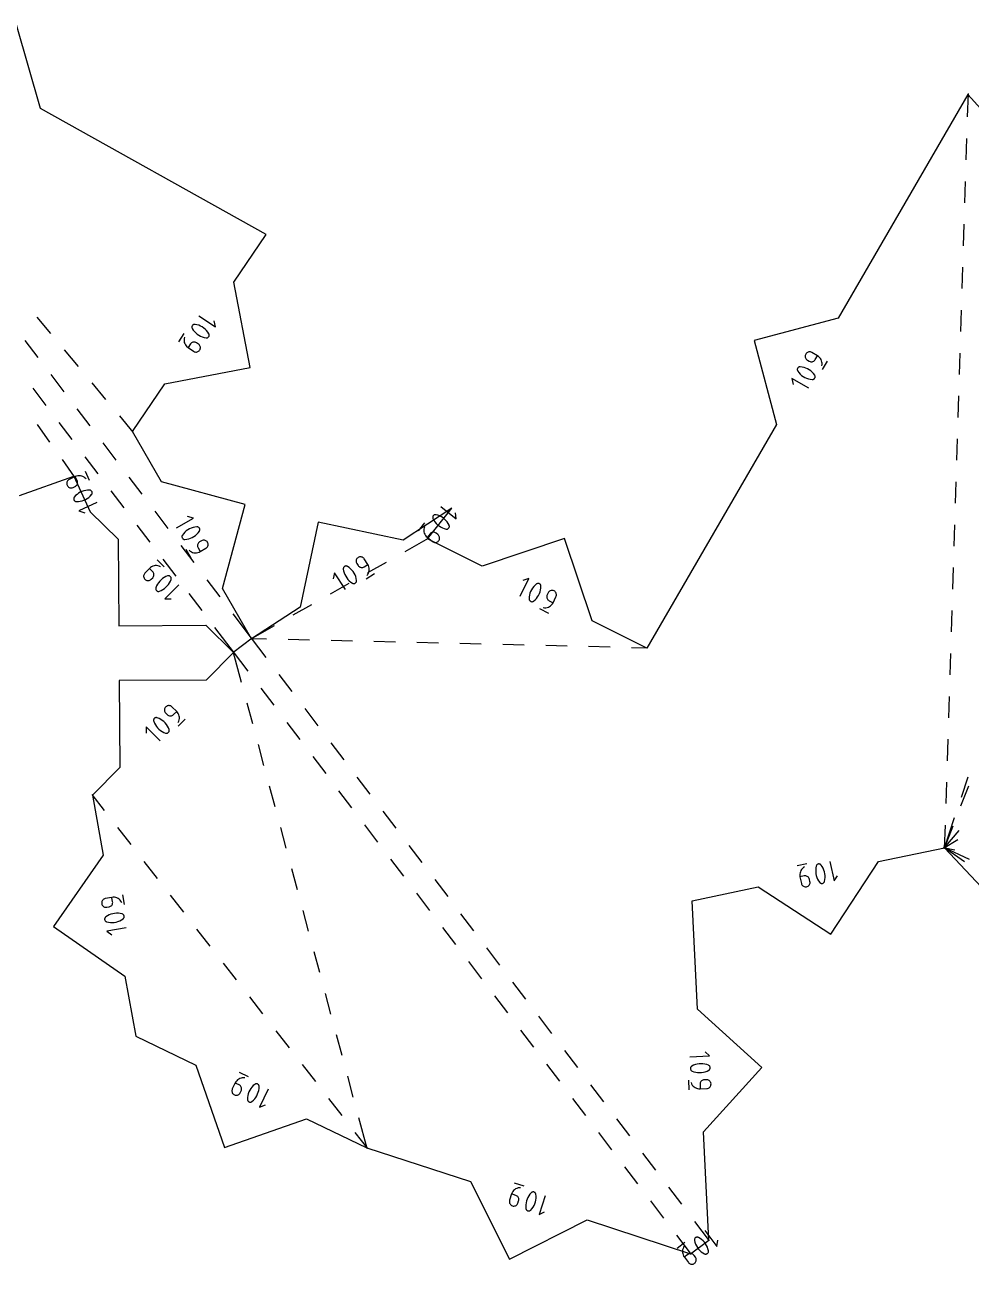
# Model space of a CAD drawing. Extents: x -2 to 214, y 3 to 282.
# Drawn here: x 157.77 to 182.22, y 163.94 to 195.97 of the extents above; entities that cross this region are included whole.
import ezdxf

# ---------------------------------------------------------------- set-up
doc = ezdxf.new("R2010")
doc.units = 0
doc.layers.add('Layer_1', color=7, linetype='CONTINUOUS')

msp = doc.modelspace()

# ---------------------------------------------------------------- linework, layer by layer
at = {"layer": 'Layer_1', "color": 5}
for points in [[(183.225944, 192.958979), (182.137096, 194.168428), (178.783142, 188.388309), (176.613319, 187.811962), (177.189669, 185.642138), (173.835716, 179.862012), (172.424569, 180.563991), (171.710269, 182.692391), (169.581868, 181.97809), (168.170722, 182.680065), (168.805602, 183.471966), (167.547738, 182.653349), (165.351276, 183.117975), (164.88665, 180.921517), (163.628782, 180.102899), (162.880618, 181.403901), (163.4654, 183.57147), (161.297831, 184.156245), (160.549667, 185.457251), (161.386661, 186.690425), (163.591709, 187.112417), (163.16972, 189.317466), (164.006713, 190.550639), (158.171222, 193.807297), (157.558609, 195.967161)], [(157.632633, 183.804706), (159.035887, 184.306843), (159.460551, 183.384974), (160.178965, 182.6792), (160.198893, 180.434225), (162.443869, 180.454157), (163.162287, 179.748382), (162.454374, 179.032074), (160.20935, 179.018845), (160.222586, 176.77382), (159.514677, 176.057512), (159.793523, 174.50627), (158.511931, 172.662947), (160.355251, 171.381354), (160.634101, 169.830113), (162.191629, 169.078883), (162.931845, 166.959359), (165.051369, 167.699571), (166.608897, 166.948345), (169.281954, 166.072539), (170.296268, 164.069671), (172.299136, 165.083982), (174.972193, 164.208176), (175.438692, 164.562693), (175.302125, 167.362478), (176.810395, 169.025437), (175.147439, 170.533707), (175.010875, 173.333492), (176.71494, 173.691594), (178.594981, 172.464502), (179.822076, 174.344543), (181.526144, 174.702644), (185.211734, 170.789157)]]:
    msp.add_lwpolyline(points, dxfattribs=at)
at = {"layer": 'Layer_1', "color": 1}
for points in [[(182.137791, 194.190607), (182.118776, 193.584475)], [(182.101363, 193.029993), (182.083971, 192.475511)], [(182.066558, 191.921033), (182.049166, 191.366551)], [(182.031749, 190.812065), (182.014357, 190.257583)], [(181.996951, 189.703108), (181.979559, 189.148623)], [(158.079214, 188.415106), (158.434832, 187.989324)], [(162.269674, 188.447674), (162.69371, 188.159868), (162.663399, 188.318138)], [(181.962142, 188.594141), (181.944751, 188.039662)], [(162.121119, 188.216767), (162.121119, 188.216767), (162.110748, 188.209394), (162.102055, 188.200539), (162.095127, 188.19045), (162.090043, 188.179408), (162.086868, 188.167696), (162.085704, 188.155595), (162.086621, 188.143354), (162.089726, 188.131289), (162.095067, 188.119683), (162.095067, 188.119683), (162.122213, 188.077399), (162.15324, 188.038449), (162.187826, 188.003044), (162.225665, 187.9714), (162.266443, 187.943707), (162.309841, 187.920212), (162.355554, 187.901126), (162.403261, 187.886627), (162.452649, 187.876961), (162.452649, 187.876961), (162.457923, 187.876255), (162.463219, 187.876104), (162.468503, 187.876337), (162.473742, 187.877042), (162.47891, 187.8781), (162.48398, 187.879512), (162.488911, 187.881275), (162.493685, 187.883392), (162.498264, 187.885862), (162.498264, 187.885862), (162.508769, 187.893235), (162.517564, 187.902125), (162.524567, 187.912249), (162.5297, 187.923291), (162.532875, 187.935003), (162.534039, 187.947139), (162.533086, 187.95938), (162.529947, 187.971481), (162.524556, 187.983122), (162.524556, 187.983122), (162.497368, 188.025322), (162.466309, 188.064208), (162.431694, 188.099574), (162.393845, 188.131183), (162.353071, 188.158876), (162.309679, 188.182407), (162.263991, 188.201527), (162.21632, 188.216062), (162.166977, 188.225798), (162.166977, 188.225798), (162.161714, 188.226504), (162.15645, 188.226663), (162.151204, 188.226433), (162.14599, 188.225728), (162.140829, 188.224669), (162.135739, 188.223258), (162.130736, 188.221494), (162.12584, 188.219378), (162.121067, 188.216908)], [(157.77083, 187.811161), (158.106491, 187.36948)], [(161.881573, 187.989938), (161.737668, 187.777919)], [(161.894661, 187.895154), (161.894661, 187.895154), (161.88642, 187.861428), (161.88321, 187.827491), (161.884868, 187.793871), (161.891197, 187.761063), (161.902041, 187.729525), (161.917228, 187.69975), (161.936581, 187.672269), (161.959932, 187.647539), (161.987106, 187.626055), (162.128521, 187.530071), (162.128521, 187.530071), (162.146491, 187.520087), (162.165407, 187.513632), (162.184821, 187.510457), (162.204283, 187.510806), (162.223351, 187.514439), (162.241579, 187.521248), (162.258516, 187.531196), (162.273713, 187.544143), (162.286727, 187.560054), (162.286727, 187.560054), (162.296679, 187.577975), (162.3031, 187.596884), (162.306063, 187.616286), (162.305675, 187.63576), (162.302013, 187.654845), (162.295166, 187.673084), (162.28521, 187.690017), (162.272239, 187.705222), (162.256329, 187.718239), (162.209183, 187.750236), (162.209183, 187.750236), (162.191213, 187.76022), (162.172293, 187.766676), (162.152873, 187.769498), (162.133403, 187.769145), (162.114332, 187.765511), (162.096104, 187.758668), (162.079178, 187.748719), (162.063994, 187.735772), (162.051005, 187.719897), (161.987092, 187.625734)], [(158.790453, 187.563546), (159.14607, 187.137768)], [(178.361315, 187.150771), (178.361315, 187.150771), (178.367171, 187.184991), (178.367877, 187.219069), (178.363855, 187.252477), (178.355212, 187.284756), (178.342194, 187.315448), (178.324944, 187.344058), (178.303706, 187.370129), (178.278659, 187.393165), (178.250049, 187.412674), (178.102214, 187.498452), (178.102214, 187.498452), (178.083587, 187.50713), (178.064255, 187.512245), (178.044676, 187.514009), (178.025273, 187.512245), (178.006505, 187.507271), (177.988796, 187.499192), (177.972603, 187.48808), (177.958351, 187.474075), (177.946498, 187.457282), (177.946498, 187.457282), (177.937819, 187.438691), (177.932739, 187.419394), (177.930975, 187.399815), (177.932739, 187.380412), (177.937749, 187.361644), (177.945863, 187.343935), (177.956975, 187.327742), (177.97098, 187.31349), (177.987773, 187.301637), (178.037059, 187.273027), (178.037059, 187.273027), (178.055686, 187.264348), (178.075018, 187.259268), (178.094597, 187.257504), (178.114, 187.259268), (178.132768, 187.264242), (178.150477, 187.272356), (178.16667, 187.283469), (178.180922, 187.297439), (178.19274, 187.314196), (178.249862, 187.412628)], [(181.927337, 187.485177), (181.909945, 186.930698)], [(178.158083, 186.813999), (178.158083, 186.813999), (178.167926, 186.822078), (178.175969, 186.831532), (178.182178, 186.84208), (178.186482, 186.853475), (178.188951, 186.865399), (178.189251, 186.87757), (178.187487, 186.889705), (178.183536, 186.901523), (178.177398, 186.912742), (178.177398, 186.912742), (178.147341, 186.953004), (178.113651, 186.989675), (178.076655, 187.022554), (178.036675, 187.051447), (177.994052, 187.076177), (177.949105, 187.096532), (177.902161, 187.112372), (177.853551, 187.123449), (177.803602, 187.129622), (177.803602, 187.129622), (177.79831, 187.129795), (177.793018, 187.129577), (177.787762, 187.128871), (177.782576, 187.127813), (177.777496, 187.126402), (177.772522, 187.124638), (177.767724, 187.122521), (177.763103, 187.120052), (177.758693, 187.117229), (177.758693, 187.117229), (177.748745, 187.109115), (177.740595, 187.099626), (177.734316, 187.089042), (177.729977, 187.077648), (177.727507, 187.065724), (177.727208, 187.053553), (177.728971, 187.041417), (177.732958, 187.029564), (177.739167, 187.01831), (177.739167, 187.01831), (177.769259, 186.978133), (177.802984, 186.941528), (177.840005, 186.908685), (177.879989, 186.879792), (177.922615, 186.855063), (177.967551, 186.834672), (178.014474, 186.818797), (178.063055, 186.807649), (178.112963, 186.801405), (178.112963, 186.801405), (178.118255, 186.801229), (178.123511, 186.801444), (178.128732, 186.802149), (178.133883, 186.803208), (178.138963, 186.804619), (178.143937, 186.806383), (178.148805, 186.808499), (178.153532, 186.810969), (178.158119, 186.813791)], [(178.381053, 187.057144), (178.509658, 187.278777)], [(158.442152, 186.927795), (158.777813, 186.48611)], [(178.026169, 186.573193), (177.582911, 186.830403), (177.624299, 186.674663)], [(157.975652, 186.573278), (158.311313, 186.131593)], [(159.501692, 186.71199), (159.857306, 186.286208)], [(181.892532, 186.376216), (181.87514, 185.821734)], [(159.113474, 186.044429), (159.449135, 185.602744)], [(160.212923, 185.860427), (160.563891, 185.440219)], [(158.090161, 185.634197), (158.412067, 185.182391)], [(158.646974, 185.689908), (158.982635, 185.248227)], [(159.784796, 185.161059), (160.120457, 184.719378)], [(181.857724, 185.267252), (181.840332, 184.712774)], [(159.318296, 184.806542), (159.653957, 184.364857)], [(158.733973, 184.730589), (159.048764, 184.28877)], [(159.353176, 184.230505), (159.353176, 184.230505), (159.328545, 184.254988), (159.301159, 184.275273), (159.271522, 184.291218), (159.240149, 184.302754), (159.207549, 184.309774), (159.174222, 184.312244), (159.140687, 184.309774), (159.107445, 184.302542), (159.075007, 184.290372), (158.919774, 184.21886), (158.919774, 184.21886), (158.901945, 184.208629), (158.886648, 184.195753), (158.874043, 184.180689), (158.864293, 184.163827), (158.857551, 184.145623), (158.853981, 184.126503), (158.853738, 184.106888), (158.856983, 184.087168), (158.86388, 184.067801), (158.86388, 184.067801), (158.874093, 184.050021), (158.886952, 184.034781), (158.902029, 184.022222), (158.918892, 184.012485), (158.937113, 184.005747), (158.956265, 184.002184), (158.975919, 184.001955), (158.995639, 184.00513), (159.015003, 184.012044), (159.066759, 184.035892), (159.066759, 184.035892), (159.084581, 184.046122), (159.099871, 184.058999), (159.112461, 184.074098), (159.122201, 184.09096), (159.128932, 184.109164), (159.132499, 184.128284), (159.132739, 184.147899), (159.129493, 184.167584), (159.122618, 184.186916), (159.075003, 184.29028)], [(159.441095, 184.192751), (159.333886, 184.425485)], [(160.456114, 184.277696), (160.791775, 183.836008)], [(159.511583, 183.870467), (159.511583, 183.870467), (159.510631, 183.883132), (159.507526, 183.895162), (159.502457, 183.906309), (159.495624, 183.916364), (159.487221, 183.925113), (159.477445, 183.93238), (159.466491, 183.937883), (159.454564, 183.941481), (159.441853, 183.942893), (159.441853, 183.942893), (159.391625, 183.941481), (159.342247, 183.935026), (159.294064, 183.923701), (159.24742, 183.90765), (159.202659, 183.887013), (159.160125, 183.862001), (159.120162, 183.83272), (159.083117, 183.799347), (159.049328, 183.762048), (159.049328, 183.762048), (159.046118, 183.757815), (159.04326, 183.75337), (159.04072, 183.748713), (159.038533, 183.743915), (159.036699, 183.738976), (159.035252, 183.733932), (159.034194, 183.728816), (159.033524, 183.723631), (159.033248, 183.718445), (159.033248, 183.718445), (159.03413, 183.705639), (159.0372, 183.693503), (159.042237, 183.682285), (159.049056, 183.672196), (159.057453, 183.663411), (159.067239, 183.656144), (159.07821, 183.650641), (159.090173, 183.647078), (159.102933, 183.645667), (159.102933, 183.645667), (159.153115, 183.647078), (159.202455, 183.653569), (159.250613, 183.664928), (159.297246, 183.681015), (159.342007, 183.701617), (159.384555, 183.726629), (159.424539, 183.755874), (159.461623, 183.789177), (159.495461, 183.826395), (159.495461, 183.826395), (159.498636, 183.830628), (159.501494, 183.835038), (159.503999, 183.839659), (159.506151, 183.844422), (159.50795, 183.849361), (159.509396, 183.854441), (159.510455, 183.859626), (159.51116, 183.864918), (159.511474, 183.870316)], [(159.989618, 183.923176), (160.325279, 183.481491)], [(181.822919, 184.158288), (181.805527, 183.60381)], [(159.632565, 183.623992), (159.167096, 183.409574), (159.318272, 183.353775)], [(161.12744, 183.394327), (161.463097, 182.952645)], [(161.686448, 182.96646), (162.130708, 183.221942), (161.975119, 183.263898)], [(168.348483, 183.300636), (168.348483, 183.300636), (168.337547, 183.29411), (168.328163, 183.28596), (168.320473, 183.276435), (168.314511, 183.265817), (168.310419, 183.254387), (168.308302, 183.242392), (168.308256, 183.230116), (168.310373, 183.217839), (168.314782, 183.205845), (168.314782, 183.205845), (168.338489, 183.161539), (168.366323, 183.12025), (168.398003, 183.082206), (168.43321, 183.04767), (168.471659, 183.016837), (168.513058, 182.98999), (168.557105, 182.967307), (168.603513, 182.949068), (168.651978, 182.935521), (168.651978, 182.935521), (168.657199, 182.934463), (168.662456, 182.933758), (168.667747, 182.933571), (168.673004, 182.933772), (168.678225, 182.934477), (168.683375, 182.935536), (168.68842, 182.936947), (168.693324, 182.938711), (168.698086, 182.940827), (168.698086, 182.940827), (168.709163, 182.947354), (168.718618, 182.955503), (168.726379, 182.965028), (168.732376, 182.975646), (168.736468, 182.987076), (168.738585, 182.999071), (168.738617, 183.011348), (168.7365, 183.023659), (168.732055, 183.035689), (168.732055, 183.035689), (168.708278, 183.079917), (168.680408, 183.121146), (168.648729, 183.159147), (168.613522, 183.193684), (168.575072, 183.224517), (168.533688, 183.251399), (168.489661, 183.274118), (168.443296, 183.292391), (168.394881, 183.306044), (168.394881, 183.306044), (168.389695, 183.307102), (168.384474, 183.307808), (168.379217, 183.307991), (168.373961, 183.307794), (168.36874, 183.307088), (168.363554, 183.30603), (168.358439, 183.304619), (168.353394, 183.302855), (168.348455, 183.300738)], [(168.514903, 183.519019), (168.914748, 183.198457), (168.897109, 183.358633)], [(160.66094, 183.039806), (160.996601, 182.598125)], [(161.829143, 182.731888), (161.829143, 182.731888), (161.831224, 182.719329), (161.835394, 182.707652), (161.841448, 182.696998), (161.84916, 182.687579), (161.858318, 182.679606), (161.868707, 182.673256), (161.880112, 182.66874), (161.892318, 182.666271), (161.905103, 182.665989), (161.905103, 182.665989), (161.955, 182.671915), (162.003599, 182.682781), (162.050564, 182.698409), (162.095571, 182.718588), (162.138293, 182.743141), (162.178396, 182.771893), (162.215562, 182.804666), (162.249453, 182.841231), (162.279742, 182.881423), (162.279742, 182.881423), (162.282529, 182.885939), (162.284999, 182.890631), (162.28708, 182.895499), (162.288809, 182.900473), (162.290185, 182.905553), (162.291172, 182.910704), (162.291772, 182.915889), (162.29198, 182.921075), (162.291783, 182.926261), (162.291783, 182.926261), (162.289737, 182.938926), (162.285595, 182.950709), (162.27957, 182.961433), (162.271868, 182.970887), (162.262714, 182.978896), (162.252314, 182.985246), (162.240891, 182.989761), (162.228653, 182.992231), (162.215819, 182.992481), (162.215819, 182.992481), (162.165979, 182.986484), (162.117422, 182.975548), (162.070485, 182.959884), (162.025492, 182.93967), (161.982771, 182.915117), (161.942646, 182.886365), (161.905456, 182.853628), (161.871526, 182.817119), (161.84118, 182.777008), (161.84118, 182.777008), (161.838393, 182.772528), (161.835959, 182.767871), (161.833877, 182.763038), (161.832149, 182.758064), (161.830808, 182.752984), (161.82982, 182.747798), (161.829221, 182.742541), (161.829002, 182.737215), (161.829171, 182.731817)], [(168.091682, 183.093541), (167.931401, 182.893619)], [(168.097207, 182.99802), (168.097207, 182.99802), (168.086306, 182.965035), (168.080415, 182.931486), (168.079356, 182.897831), (168.08306, 182.864599), (168.091351, 182.83232), (168.104121, 182.801452), (168.121231, 182.772524), (168.142539, 182.74603), (168.167939, 182.722465), (168.301289, 182.615556), (168.301289, 182.615556), (168.318398, 182.604161), (168.336743, 182.596223), (168.355863, 182.591673), (168.375301, 182.590614), (168.394598, 182.592731), (168.413296, 182.598093), (168.43097, 182.606666), (168.447162, 182.618378), (168.461415, 182.633194), (168.461415, 182.633194), (168.472774, 182.650269), (168.480676, 182.668578), (168.485192, 182.687663), (168.48625, 182.707101), (168.484133, 182.726398), (168.478736, 182.745131), (168.470163, 182.762805), (168.458451, 182.778998), (168.443635, 182.79325), (168.399177, 182.828894), (168.399177, 182.828894), (168.382068, 182.840254), (168.363723, 182.848156), (168.344603, 182.852672), (168.325165, 182.85373), (168.305868, 182.851613), (168.287171, 182.846251), (168.269496, 182.837679), (168.253339, 182.826002), (168.239122, 182.81122), (168.167935, 182.722433)], [(181.788114, 183.049328), (181.770722, 182.494846)], [(162.019343, 182.387587), (162.019343, 182.387587), (162.04608, 182.365433), (162.075181, 182.347723), (162.10613, 182.334494), (162.138416, 182.325851), (162.171514, 182.321829), (162.204918, 182.322535), (162.238104, 182.327932), (162.270563, 182.338128), (162.301773, 182.353156), (162.449933, 182.438362), (162.449933, 182.438362), (162.466768, 182.450145), (162.48084, 182.464327), (162.492037, 182.480484), (162.500232, 182.498158), (162.505309, 182.516891), (162.507143, 182.536258), (162.505626, 182.555837), (162.500617, 182.57517), (162.492002, 182.593832), (162.492002, 182.593832), (162.480226, 182.610624), (162.466048, 182.624664), (162.449901, 182.635812), (162.432227, 182.643961), (162.413477, 182.649006), (162.394081, 182.65077), (162.374491, 182.649359), (162.355142, 182.644349), (162.33648, 182.635742), (162.28708, 182.607343), (162.28708, 182.607343), (162.270253, 182.59556), (162.256187, 182.581378), (162.245004, 182.565221), (162.23682, 182.547547), (162.231758, 182.528815), (162.229923, 182.509447), (162.23144, 182.489868), (162.236442, 182.470536), (162.245033, 182.451909), (162.301766, 182.353255)], [(168.190019, 182.691015), (167.588476, 182.349692)], [(161.798758, 182.51096), (162.134423, 182.069276)], [(161.928376, 182.417266), (162.056117, 182.195136)], [(161.273133, 181.963495), (161.273133, 181.963495), (161.241419, 181.977642), (161.208621, 181.986884), (161.175255, 181.991294), (161.141829, 181.990948), (161.108866, 181.985939), (161.076865, 181.976343), (161.046354, 181.962232), (161.017832, 181.943711), (160.991818, 181.920816), (160.872043, 181.798893), (160.872043, 181.798893), (160.859, 181.783018), (160.849264, 181.765555), (160.842822, 181.746999), (160.839682, 181.727773), (160.839834, 181.70837), (160.843291, 181.689214), (160.850029, 181.670764), (160.860055, 181.653478), (160.873369, 181.637814), (160.873369, 181.637814), (160.889226, 181.624797), (160.906661, 181.615095), (160.925217, 181.608675), (160.944433, 181.6055), (160.963853, 181.60568), (160.98302, 181.609208), (161.00147, 181.615946), (161.018759, 181.626), (161.034416, 181.6393), (161.07435, 181.679947), (161.07435, 181.679947), (161.087385, 181.695857), (161.097115, 181.713319), (161.103539, 181.731875), (161.106643, 181.751102), (161.106478, 181.770505), (161.10302, 181.78966), (161.096286, 181.808111), (161.086274, 181.825362), (161.072988, 181.84099), (160.991807, 181.920746)], [(161.368726, 181.959382), (161.185937, 182.138956)], [(161.332259, 182.15644), (161.667923, 181.714755)], [(166.279618, 181.530393), (166.279618, 181.530393), (166.292025, 181.533216), (166.303473, 181.538013), (166.313767, 181.544646), (166.322735, 181.552865), (166.330185, 181.562461), (166.335943, 181.573185), (166.339816, 181.584827), (166.34165, 181.597139), (166.341227, 181.60991), (166.341227, 181.60991), (166.33257, 181.659404), (166.319044, 181.707329), (166.300862, 181.753367), (166.278225, 181.797196), (166.251343, 181.838499), (166.220425, 181.876966), (166.185673, 181.912268), (166.147295, 181.944089), (166.105497, 181.972135), (166.105497, 181.972135), (166.100844, 181.974604), (166.096025, 181.976721), (166.091062, 181.978485), (166.085992, 181.979896), (166.080842, 181.980954), (166.075642, 181.98166), (166.070421, 181.981977), (166.06521, 181.981896), (166.060046, 181.981543), (166.060046, 181.981543), (166.047501, 181.978721), (166.035954, 181.973923), (166.025586, 181.967326), (166.016573, 181.959107), (166.00909, 181.949511), (166.00333, 181.938787), (165.99946, 181.927145), (165.99766, 181.914798), (165.998119, 181.901957), (165.998119, 181.901957), (166.006854, 181.852525), (166.020432, 181.804646), (166.038657, 181.758641), (166.061309, 181.714826), (166.08819, 181.673519), (166.119094, 181.635041), (166.153807, 181.599707), (166.192129, 181.567816), (166.233849, 181.539735), (166.233849, 181.539735), (166.238488, 181.537266), (166.243282, 181.535149), (166.248207, 181.533385), (166.253251, 181.531974), (166.258398, 181.530916), (166.263627, 181.53021), (166.268918, 181.529896), (166.274263, 181.52997), (166.279636, 181.530323)], [(166.61293, 181.739249), (166.61293, 181.739249), (166.633602, 181.767153), (166.649689, 181.797175), (166.66119, 181.828819), (166.668069, 181.861521), (166.670185, 181.894788), (166.667716, 181.92809), (166.660519, 181.960934), (166.64856, 181.99279), (166.631838, 182.023129), (166.538613, 182.166378), (166.538613, 182.166378), (166.525913, 182.182535), (166.510991, 182.195799), (166.494269, 182.206101), (166.476172, 182.213297), (166.457192, 182.217319), (166.437744, 182.218024), (166.418284, 182.215555), (166.399252, 182.209487), (166.381095, 182.199856), (166.381095, 182.199856), (166.36498, 182.187192), (166.351743, 182.172269), (166.341488, 182.155547), (166.334309, 182.13745), (166.330298, 182.118435), (166.329557, 182.098962), (166.332168, 182.079489), (166.338243, 182.060439), (166.34787, 182.042271), (166.378953, 181.994511), (166.378953, 181.994511), (166.391657, 181.978354), (166.406607, 181.96509), (166.423354, 181.954824), (166.441451, 181.947627), (166.460448, 181.943606), (166.479886, 181.9429), (166.499324, 181.94537), (166.518339, 181.951437), (166.536472, 181.961033), (166.631853, 182.023108)], [(167.105986, 182.075918), (166.623495, 181.802142)], [(181.753305, 181.940364), (181.735913, 181.385885)], [(161.548946, 181.683058), (161.548946, 181.683058), (161.543569, 181.694594), (161.536408, 181.704719), (161.527715, 181.713362), (161.517757, 181.720347), (161.506792, 181.725568), (161.49508, 181.728743), (161.482884, 181.730154), (161.47046, 181.729448), (161.458067, 181.726273), (161.458067, 181.726273), (161.411606, 181.707153), (161.367724, 181.683623), (161.326692, 181.655929), (161.288776, 181.624391), (161.254235, 181.589219), (161.223346, 181.550735), (161.196369, 181.509184), (161.173565, 181.464851), (161.155203, 181.417995), (161.155203, 181.417995), (161.153722, 181.412915), (161.152628, 181.407729), (161.151922, 181.402473), (161.151587, 181.397216), (161.15164, 181.39196), (161.152064, 181.386739), (161.152875, 181.381588), (161.154074, 181.376508), (161.155662, 181.371569), (161.155662, 181.371569), (161.161038, 181.359892), (161.1682, 181.349662), (161.176889, 181.340948), (161.186847, 181.333928), (161.197815, 181.328707), (161.209538, 181.325532), (161.221755, 181.324121), (161.234204, 181.325179), (161.246633, 181.328354), (161.246633, 181.328354), (161.293023, 181.347545), (161.336845, 181.371146), (161.377841, 181.398874), (161.41574, 181.430448), (161.450277, 181.46562), (161.481188, 181.50409), (161.508203, 181.545605), (161.531063, 181.5899), (161.549496, 181.636696), (161.549496, 181.636696), (161.550978, 181.641776), (161.552071, 181.646927), (161.552777, 181.652148), (161.553105, 181.657369), (161.553048, 181.662625), (161.55259, 181.667882), (161.551743, 181.673103), (161.550508, 181.678289), (161.548886, 181.683439)], [(162.47008, 181.627594), (162.805741, 181.18591)], [(166.053251, 181.375009), (165.77371, 181.804541), (165.74038, 181.646881)], [(166.588302, 181.646793), (166.803066, 181.78656)], [(170.564651, 181.203009), (170.792905, 181.661856), (170.640138, 181.610562)], [(161.749489, 181.495521), (161.39034, 181.129938), (161.551479, 181.131349)], [(166.141001, 181.528369), (165.658507, 181.254595)], [(170.813419, 181.086811), (170.813419, 181.086811), (170.822098, 181.077533), (170.832046, 181.070124), (170.842982, 181.064621), (170.854624, 181.061058), (170.866653, 181.059647), (170.878824, 181.06), (170.890819, 181.062469), (170.902355, 181.067161), (170.91315, 181.074005), (170.91315, 181.074005), (170.951401, 181.106602), (170.985832, 181.142574), (171.016277, 181.181606), (171.042559, 181.223353), (171.064502, 181.267475), (171.081964, 181.31364), (171.094735, 181.361501), (171.102672, 181.410721), (171.105495, 181.46096), (171.105495, 181.46096), (171.105329, 181.466251), (171.104623, 181.471508), (171.103565, 181.476694), (171.102154, 181.481809), (171.10039, 181.486783), (171.098273, 181.491616), (171.095804, 181.496273), (171.092982, 181.500718), (171.089807, 181.504916), (171.089807, 181.504916), (171.081093, 181.514335), (171.071109, 181.521849), (171.060173, 181.527423), (171.048532, 181.531021), (171.036502, 181.532433), (171.024331, 181.53208), (171.012337, 181.52961), (171.000765, 181.524883), (170.989935, 181.517969), (170.989935, 181.517969), (170.951768, 181.485372), (170.917408, 181.449371), (170.886998, 181.410326), (170.860751, 181.368571), (170.838809, 181.324445), (170.821346, 181.278291), (170.808505, 181.230448), (170.800497, 181.181253), (170.797322, 181.131046), (170.797322, 181.131046), (170.797484, 181.125754), (170.79819, 181.120497), (170.799248, 181.115312), (170.800659, 181.110232), (170.802423, 181.105257), (170.80454, 181.100389), (170.807009, 181.095662), (170.809831, 181.091111), (170.813006, 181.086701)], [(171.162532, 180.905596), (171.162532, 180.905596), (171.197069, 180.901962), (171.231112, 180.903373), (171.264202, 180.909512), (171.295882, 180.920201), (171.325656, 180.935194), (171.353102, 180.954244), (171.377761, 180.977104), (171.39914, 181.003562), (171.416779, 181.033372), (171.492901, 181.186396), (171.492901, 181.186396), (171.50038, 181.205552), (171.504225, 181.225167), (171.504578, 181.244816), (171.501756, 181.264078), (171.495582, 181.282493), (171.486375, 181.299638), (171.474274, 181.31509), (171.459387, 181.328425), (171.441889, 181.339184), (171.441889, 181.339184), (171.422769, 181.346628), (171.40319, 181.350438), (171.383575, 181.35078), (171.364349, 181.347958), (171.345934, 181.341784), (171.328789, 181.332542), (171.313337, 181.320406), (171.300002, 181.305519), (171.289242, 181.288021), (171.263878, 181.237006), (171.263878, 181.237006), (171.256399, 181.21785), (171.252553, 181.198236), (171.252201, 181.178586), (171.255023, 181.159359), (171.261197, 181.140944), (171.270404, 181.123799), (171.282504, 181.108348), (171.297356, 181.095048), (171.314819, 181.084288), (171.416712, 181.033601)], [(162.003584, 181.273074), (162.339242, 180.831389)], [(165.176013, 180.980819), (164.693519, 180.707045)], [(163.141402, 180.744225), (163.642209, 180.085232)], [(171.070365, 180.879896), (171.299787, 180.765769)], [(181.7185, 180.831403), (181.701108, 180.276921)], [(162.674906, 180.389708), (163.175713, 179.730712)], [(164.211024, 180.433272), (163.609485, 180.091946)], [(163.646453, 180.116326), (163.144616, 179.734956)], [(164.01815, 180.09371), (163.6066, 180.103411)], [(163.615356, 180.120566), (163.995336, 179.620567)], [(165.127351, 180.067533), (164.572749, 180.080621)], [(166.236551, 180.041354), (165.681952, 180.054442)], [(167.345751, 180.015178), (166.791153, 180.028266)], [(168.454948, 179.989002), (167.90035, 180.00209)], [(163.14886, 179.766046), (163.528837, 179.266051)], [(163.371085, 178.972942), (163.156515, 179.769807)], [(169.564152, 179.962822), (169.00955, 179.97591)], [(170.673352, 179.936646), (170.11875, 179.949734)], [(171.782549, 179.91047), (171.227951, 179.923558)], [(172.89175, 179.88429), (172.337148, 179.897378)], [(173.857902, 179.86149), (173.446351, 179.871191)], [(181.683695, 179.722439), (181.666303, 179.167957)], [(164.330994, 179.178883), (164.666655, 178.737201)], [(163.864498, 178.824366), (164.200159, 178.382681)], [(163.659562, 177.901594), (163.515322, 178.437266)], [(181.648886, 178.613475), (181.631494, 178.058997)], [(161.735413, 177.94004), (161.735413, 177.94004), (161.749662, 177.971712), (161.759, 178.004482), (161.763505, 178.037837), (161.763258, 178.071259), (161.75834, 178.104244), (161.74883, 178.136269), (161.73481, 178.166823), (161.716353, 178.195402), (161.693549, 178.221479), (161.571986, 178.341621), (161.571986, 178.341621), (161.556135, 178.354709), (161.538712, 178.364499), (161.52017, 178.370993), (161.500968, 178.374204), (161.481558, 178.374105), (161.462392, 178.370718), (161.443931, 178.364033), (161.426627, 178.35406), (161.410932, 178.340792), (161.410932, 178.340792), (161.397883, 178.324977), (161.388128, 178.307567), (161.381669, 178.289032), (161.378494, 178.269827), (161.378617, 178.250407), (161.382039, 178.23123), (161.388742, 178.212755), (161.398726, 178.195441), (161.411997, 178.179742), (161.452528, 178.139688), (161.452528, 178.139688), (161.468378, 178.126607), (161.485809, 178.116824), (161.504358, 178.110347), (161.52357, 178.107172), (161.542987, 178.107285), (161.56215, 178.110672), (161.580607, 178.117353), (161.597894, 178.127316), (161.613557, 178.140552), (161.693553, 178.221493)], [(165.002319, 178.295517), (165.337977, 177.853832)], [(161.266021, 177.465081), (160.90151, 177.82532), (160.902498, 177.664175)], [(161.454151, 177.665064), (161.454151, 177.665064), (161.465694, 177.670405), (161.475854, 177.677538), (161.484504, 177.686206), (161.491513, 177.69614), (161.496756, 177.70709), (161.500107, 177.718792), (161.501412, 177.730984), (161.500566, 177.743416), (161.497426, 177.755812), (161.497426, 177.755812), (161.478439, 177.802333), (161.455029, 177.846282), (161.427467, 177.887398), (161.396024, 177.92541), (161.360975, 177.960053), (161.322579, 177.991059), (161.281113, 178.018159), (161.236843, 178.041093), (161.19004, 178.059596), (161.19004, 178.059596), (161.184953, 178.061078), (161.179774, 178.062207), (161.174539, 178.062948), (161.169272, 178.063297), (161.164009, 178.063262), (161.15878, 178.062838), (161.153612, 178.062027), (161.148539, 178.060828), (161.14359, 178.05924), (161.14359, 178.05924), (161.131916, 178.053899), (161.121654, 178.046769), (161.112926, 178.038105), (161.105864, 178.028167), (161.100597, 178.017214), (161.097245, 178.005501), (161.09594, 177.993292), (161.096822, 177.980835), (161.099997, 177.968396), (161.099997, 177.968396), (161.119051, 177.92195), (161.142507, 177.878057), (161.170094, 177.836979), (161.201551, 177.798989), (161.236603, 177.764346), (161.274982, 177.733319), (161.316419, 177.70618), (161.360643, 177.68319), (161.407386, 177.664616), (161.407386, 177.664616), (161.412459, 177.663134), (161.417606, 177.662005), (161.42281, 177.661264), (161.428049, 177.660922), (161.433305, 177.660965), (161.438561, 177.661388), (161.443797, 177.662199), (161.449004, 177.663399), (161.454151, 177.664986)], [(161.731014, 177.844458), (161.911132, 178.026714)], [(164.53582, 177.941), (164.871481, 177.499315)], [(181.614085, 177.504515), (181.596693, 176.950033)], [(163.948039, 176.830243), (163.803802, 177.365919)], [(165.673638, 177.41215), (166.009299, 176.970466)], [(165.207138, 177.05763), (165.542803, 176.615949)], [(166.34496, 176.528784), (166.680621, 176.087099)], [(182.134806, 176.522212), (181.958823, 175.996111)], [(164.236516, 175.758893), (164.092276, 176.294568)], [(165.87846, 176.174264), (166.214121, 175.732579)], [(181.57928, 176.395551), (181.561888, 175.841069)], [(182.146247, 176.295217), (181.944966, 175.778267)], [(159.501042, 176.075003), (159.823569, 175.66087)], [(167.016282, 175.645415), (167.351943, 175.203733)], [(160.164434, 175.223192), (160.505298, 174.785512)], [(164.524993, 174.687545), (164.380756, 175.223221)], [(166.549786, 175.290898), (166.885443, 174.849213)], [(181.743681, 175.261317), (181.51809, 174.681954)], [(181.782836, 175.47001), (181.519103, 174.681587)], [(181.544475, 175.286587), (181.52546, 174.680451)], [(181.507218, 174.691045), (181.872505, 174.914699)], [(181.511702, 174.685785), (181.909272, 175.149532)], [(167.687604, 174.762048), (168.023261, 174.320364)], [(181.504452, 174.707304), (181.793737, 174.64499)], [(181.506022, 174.711993), (182.170038, 174.403044)], [(182.043204, 174.335406), (181.508054, 174.715478)], [(160.846166, 174.347831), (161.187031, 173.910154)], [(167.221104, 174.407531), (167.556765, 173.965847)], [(177.973319, 174.283318), (177.722554, 174.230624)], [(178.303209, 174.280277), (178.303209, 174.280277), (178.29065, 174.282182), (178.278232, 174.281837), (178.266238, 174.279367), (178.254914, 174.274943), (178.244507, 174.268703), (178.235264, 174.260783), (178.227432, 174.251336), (178.221294, 174.240502), (178.217061, 174.22843), (178.217061, 174.22843), (178.207253, 174.179154), (178.202526, 174.129578), (178.202844, 174.080083), (178.2081, 174.031036), (178.218225, 173.982808), (178.233147, 173.935769), (178.252797, 173.890289), (178.277068, 173.846745), (178.30589, 173.805499), (178.30589, 173.805499), (178.309418, 173.801445), (178.313122, 173.79766), (178.317073, 173.794167), (178.321271, 173.790957), (178.325681, 173.788064), (178.330267, 173.785524), (178.33503, 173.783337), (178.339933, 173.781538), (178.344943, 173.780127), (178.344943, 173.780127), (178.357607, 173.778151), (178.370096, 173.778437), (178.382161, 173.780871), (178.39352, 173.785267), (178.403962, 173.791497), (178.413205, 173.799417), (178.421037, 173.808885), (178.427175, 173.819758), (178.431373, 173.831886), (178.431373, 173.831886), (178.44111, 173.881134), (178.445766, 173.930685), (178.445414, 173.980166), (178.440122, 174.029209), (178.429997, 174.077437), (178.41511, 174.12448), (178.395496, 174.169974), (178.371295, 174.213542), (178.342544, 174.254817), (178.342544, 174.254817), (178.339016, 174.258864), (178.335347, 174.262632), (178.331431, 174.266124), (178.327233, 174.269299), (178.322823, 174.272157), (178.318202, 174.274697), (178.313369, 174.276919), (178.30836, 174.278789), (178.303174, 174.280306)], [(178.570435, 174.343344), (178.67583, 173.84181), (178.763887, 173.976769)], [(164.813474, 173.616191), (164.669233, 174.15187)], [(177.916938, 174.206011), (177.916938, 174.206011), (177.887587, 174.187451), (177.861729, 174.165265), (177.839574, 174.139928), (177.821336, 174.111911), (177.80726, 174.081688), (177.797523, 174.049727), (177.792373, 174.016502), (177.79202, 173.982491), (177.796641, 173.948155), (177.831778, 173.780896), (177.831778, 173.780896), (177.837775, 173.761236), (177.846912, 173.743463), (177.858801, 173.72782), (177.873053, 173.714559), (177.889316, 173.703934), (177.907167, 173.69619), (177.926252, 173.691583), (177.946184, 173.690348), (177.96661, 173.692747), (177.96661, 173.692747), (177.986224, 173.698744), (178.003969, 173.707885), (178.019597, 173.719784), (178.032826, 173.734061), (178.043445, 173.750331), (178.05117, 173.768206), (178.055757, 173.787313), (178.056815, 173.807266), (178.054345, 173.827678), (178.042633, 173.883441), (178.042633, 173.883441), (178.036636, 173.903098), (178.027499, 173.920871), (178.01561, 173.936506), (178.001358, 173.949756), (177.985095, 173.960375), (177.967245, 173.968108), (177.948159, 173.972715), (177.928263, 173.97395), (177.907907, 173.971551), (177.796539, 173.948148)], [(168.358926, 173.878682), (168.694587, 173.436997)], [(160.272557, 173.289716), (160.272557, 173.289716), (160.254861, 173.3196), (160.233441, 173.346101), (160.208764, 173.368985), (160.18129, 173.388025), (160.151494, 173.402993), (160.119832, 173.413654), (160.086773, 173.419778), (160.052783, 173.421119), (160.018331, 173.417489), (159.850112, 173.387252), (159.850112, 173.387252), (159.830286, 173.381827), (159.812252, 173.373215), (159.796268, 173.361796), (159.782598, 173.347935), (159.771499, 173.332007), (159.763241, 173.314386), (159.758076, 173.295442), (159.756277, 173.275549), (159.758076, 173.255081), (159.758076, 173.255081), (159.763498, 173.2353), (159.772117, 173.217305), (159.783554, 173.201352), (159.797436, 173.187707), (159.813388, 173.176626), (159.831031, 173.168378), (159.849996, 173.163224), (159.869903, 173.161425), (159.890379, 173.16326), (159.946463, 173.173342), (159.946463, 173.173342), (159.966286, 173.178771), (159.984316, 173.187393), (160.00029, 173.19883), (160.013957, 173.212705), (160.025044, 173.228647), (160.033299, 173.246272), (160.038461, 173.265205), (160.04026, 173.285077), (160.038461, 173.305507), (160.018328, 173.417514)], [(160.348178, 173.231095), (160.302846, 173.483296)], [(161.527892, 173.472473), (161.86876, 173.034792)], [(167.892426, 173.524162), (168.228087, 173.08248)], [(160.335485, 172.901442), (160.335485, 172.901442), (160.337743, 172.913951), (160.337761, 172.926362), (160.335644, 172.938427), (160.331555, 172.949878), (160.325618, 172.960469), (160.317973, 172.969937), (160.308762, 172.978034), (160.298116, 172.984496), (160.286171, 172.989072), (160.286171, 172.989072), (160.237201, 173.000326), (160.187784, 173.006485), (160.138304, 173.007614), (160.089119, 173.00379), (160.04062, 172.995069), (159.99316, 172.981526), (159.947126, 172.963224), (159.902888, 172.940226), (159.860819, 172.912607), (159.860819, 172.912607), (159.856667, 172.909327), (159.852772, 172.905735), (159.84916, 172.901876), (159.845844, 172.897773), (159.842845, 172.893448), (159.840164, 172.888932), (159.837836, 172.884244), (159.835896, 172.879411), (159.834343, 172.874462), (159.834343, 172.874462), (159.83198, 172.861843), (159.831902, 172.84934), (159.833948, 172.837219), (159.838009, 172.825725), (159.843932, 172.81511), (159.85158, 172.805631), (159.860816, 172.797535), (159.871501, 172.791079), (159.883499, 172.786514), (159.883499, 172.786514), (159.932444, 172.775352), (159.98184, 172.769263), (160.03131, 172.76817), (160.080483, 172.772018), (160.128987, 172.780736), (160.176453, 172.794258), (160.222498, 172.812514), (160.266757, 172.835441), (160.308851, 172.862972), (160.308851, 172.862972), (160.312999, 172.866252), (160.316873, 172.869819), (160.320464, 172.87365), (160.323745, 172.877739), (160.326743, 172.882057), (160.329425, 172.886604), (160.331753, 172.89136), (160.333764, 172.896313), (160.335422, 172.901446)], [(165.101951, 172.544844), (164.95771, 173.080519)], [(169.030244, 172.995313), (169.365909, 172.553631)], [(160.390699, 172.632481), (159.8863, 172.541813), (160.018624, 172.449841)], [(168.563748, 172.640796), (168.899409, 172.199111)], [(162.209624, 172.597115), (162.550489, 172.159434)], [(165.390428, 171.473493), (165.246191, 172.009168)], [(169.70157, 172.111946), (170.037227, 171.670262)], [(162.891353, 171.721753), (163.232221, 171.284076)], [(169.23507, 171.75743), (169.570731, 171.315745)], [(170.372888, 171.22858), (170.708549, 170.786896)], [(163.573086, 170.846395), (163.91395, 170.408714)], [(165.678904, 170.402145), (165.534664, 170.937821)], [(169.906392, 170.87406), (170.242053, 170.432379)], [(171.04421, 170.345214), (171.379871, 169.903529)], [(164.254815, 169.971037), (164.595679, 169.533356)], [(165.967381, 169.330795), (165.823145, 169.86647)], [(170.577711, 169.990694), (170.913372, 169.549012)], [(171.715532, 169.461845), (172.051193, 169.020163)], [(174.951192, 169.297531), (175.463066, 169.322501), (175.343686, 169.430744)], [(174.971315, 169.023702), (174.971315, 169.023702), (174.967434, 169.011591), (174.96567, 168.999279), (174.966376, 168.987048), (174.968845, 168.975163), (174.973361, 168.963899), (174.979711, 168.953524), (174.987789, 168.944309), (174.997526, 168.936527), (175.00878, 168.930455), (175.00878, 168.930455), (175.055893, 168.912989), (175.104104, 168.900515), (175.15303, 168.893022), (175.202292, 168.890482), (175.251515, 168.892881), (175.300319, 168.900205), (175.348328, 168.912428), (175.395156, 168.929535), (175.440435, 168.951506), (175.440435, 168.951506), (175.444986, 168.954222), (175.44929, 168.957291), (175.453382, 168.960643), (175.457192, 168.964287), (175.46072, 168.968188), (175.463895, 168.972323), (175.466717, 168.976673), (175.469186, 168.981213), (175.471303, 168.985923), (175.471303, 168.985923), (175.475254, 168.998136), (175.477018, 169.010518), (175.476665, 169.022806), (175.474196, 169.034726), (175.46968, 169.046015), (175.46333, 169.056401), (175.455216, 169.065619), (175.445444, 169.073394), (175.43412, 169.079469), (175.43412, 169.079469), (175.387021, 169.096839), (175.338824, 169.10924), (175.289905, 169.116687), (175.240643, 169.119191), (175.19142, 169.116793), (175.142613, 169.109497), (175.094596, 169.097319), (175.047754, 169.080284), (175.002465, 169.058408), (175.002465, 169.058408), (174.997914, 169.055691), (174.99361, 169.052658), (174.989553, 169.049306), (174.985743, 169.045676), (174.982215, 169.041778), (174.97904, 169.037612), (174.976218, 169.033198), (174.973749, 169.028549), (174.971279, 169.02367)], [(163.549587, 168.779512), (163.318789, 168.890831)], [(164.936547, 169.095675), (165.277412, 168.657998)], [(166.255862, 168.259444), (166.111622, 168.795119)], [(171.249036, 169.107328), (171.584694, 168.665643)], [(163.457742, 168.752691), (163.457742, 168.752691), (163.423162, 168.755901), (163.389133, 168.754102), (163.35612, 168.747554), (163.324582, 168.736488), (163.294973, 168.721142), (163.26776, 168.701767), (163.243397, 168.678597), (163.222343, 168.651877), (163.205064, 168.621849), (163.130815, 168.467907), (163.130815, 168.467907), (163.123573, 168.44867), (163.119957, 168.429014), (163.119819, 168.409367), (163.123029, 168.390166), (163.129408, 168.371832), (163.138827, 168.354803), (163.151132, 168.339503), (163.166181, 168.326366), (163.183817, 168.315818), (163.183817, 168.315818), (163.203015, 168.3086), (163.22264, 168.305016), (163.242268, 168.304913), (163.261463, 168.308124), (163.279797, 168.314537), (163.296829, 168.323981), (163.312136, 168.336307), (163.325281, 168.351367), (163.335829, 168.36901), (163.360583, 168.420332), (163.360583, 168.420332), (163.367822, 168.439572), (163.371424, 168.459229), (163.37154, 168.478879), (163.36833, 168.498084), (163.361938, 168.516414), (163.352511, 168.533446), (163.340207, 168.548739), (163.325182, 168.561863), (163.307582, 168.572389), (163.205079, 168.621831)], [(163.809038, 168.575744), (163.809038, 168.575744), (163.800246, 168.584931), (163.790203, 168.59223), (163.7792, 168.597606), (163.76753, 168.601028), (163.755472, 168.602439), (163.743319, 168.601804), (163.731356, 168.599088), (163.719873, 168.594258), (163.709159, 168.587273), (163.709159, 168.587273), (163.671306, 168.554232), (163.637316, 168.517839), (163.607355, 168.478441), (163.581588, 168.436376), (163.560178, 168.391989), (163.54329, 168.345617), (163.531091, 168.297604), (163.523746, 168.248289), (163.521418, 168.198018), (163.521418, 168.198018), (163.521647, 168.192719), (163.522282, 168.18746), (163.52327, 168.182267), (163.524646, 168.177173), (163.526374, 168.172205), (163.528456, 168.167394), (163.53089, 168.162765), (163.533642, 168.158352), (163.536746, 168.154178), (163.536746, 168.154178), (163.545583, 168.144869), (163.555659, 168.137467), (163.566683, 168.13202), (163.57837, 168.128563), (163.590439, 168.127117), (163.602606, 168.127752), (163.614579, 168.130468), (163.626076, 168.13533), (163.636815, 168.142367), (163.636815, 168.142367), (163.67458, 168.17544), (163.708503, 168.211858), (163.738419, 168.251273), (163.764164, 168.293346), (163.785574, 168.337736), (163.802483, 168.384098), (163.814728, 168.432097), (163.822143, 168.481383), (163.824577, 168.531622), (163.824577, 168.531622), (163.824348, 168.536911), (163.823748, 168.542139), (163.822761, 168.547296), (163.821385, 168.552366), (163.819656, 168.557322), (163.81754, 168.562155), (163.81507, 168.566847), (163.812248, 168.571377), (163.809073, 168.57573)], [(172.386854, 168.578482), (172.722515, 168.136794)], [(174.916278, 168.698426), (174.928766, 168.44249)], [(174.983725, 168.630559), (174.983725, 168.630559), (174.997413, 168.598643), (175.015228, 168.569603), (175.036748, 168.543733), (175.061548, 168.521314), (175.089171, 168.502635), (175.119192, 168.487987), (175.151189, 168.477655), (175.184738, 168.471929), (175.219381, 168.471082), (175.390094, 168.479408), (175.390094, 168.479408), (175.410449, 168.48223), (175.429428, 168.48845), (175.44675, 168.497717), (175.462095, 168.509701), (175.475148, 168.524066), (175.485626, 168.540477), (175.493175, 168.558596), (175.497514, 168.57809), (175.49822, 168.598626), (175.49822, 168.598626), (175.495398, 168.618938), (175.489189, 168.637893), (175.479911, 168.655186), (175.467916, 168.670508), (175.453523, 168.683546), (175.437084, 168.693999), (175.418951, 168.701552), (175.399442, 168.705902), (175.37891, 168.706748), (175.321993, 168.703961), (175.321993, 168.703961), (175.301638, 168.701139), (175.282659, 168.694913), (175.265337, 168.685628), (175.249991, 168.673626), (175.236939, 168.659247), (175.226496, 168.642829), (175.218947, 168.624713), (175.214608, 168.605244), (175.213902, 168.584751), (175.219441, 168.471086)], [(164.059203, 168.462591), (163.836568, 168.000995), (163.988697, 168.054148)], [(165.618276, 168.220317), (165.959141, 167.782636)], [(171.920355, 168.223961), (172.256016, 167.782277)], [(166.614669, 166.926903), (166.400102, 167.723768)], [(173.058176, 167.695112), (173.393837, 167.253431)], [(166.300009, 167.344959), (166.622532, 166.930826)], [(172.591677, 167.340592), (172.927338, 166.89891)], [(173.729494, 166.811743), (174.065159, 166.370061)], [(173.262999, 166.457229), (173.59866, 166.015541)], [(170.580106, 165.916841), (170.580106, 165.916841), (170.545393, 165.915465), (170.511914, 165.909189), (170.480058, 165.898327), (170.450249, 165.883182), (170.422944, 165.864054), (170.398531, 165.841244), (170.377435, 165.815054), (170.360114, 165.78578), (170.346955, 165.75373), (170.293739, 165.591311), (170.293739, 165.591311), (170.289117, 165.571288), (170.288059, 165.551324), (170.290528, 165.531837), (170.296243, 165.513228), (170.304992, 165.495899), (170.316599, 165.480268), (170.330816, 165.466731), (170.347467, 165.4557), (170.36634, 165.447579), (170.36634, 165.447579), (170.386343, 165.442968), (170.406275, 165.442016), (170.425748, 165.444521), (170.44434, 165.45026), (170.461661, 165.459044), (170.477289, 165.470661), (170.490836, 165.484907), (170.501878, 165.501572), (170.509992, 165.520456), (170.527736, 165.574607), (170.527736, 165.574607), (170.532358, 165.594631), (170.533416, 165.614595), (170.530947, 165.634086), (170.525232, 165.652698), (170.516483, 165.670023), (170.504876, 165.685651), (170.490659, 165.69918), (170.474043, 165.710205), (170.455205, 165.718308), (170.347058, 165.753741)], [(170.667595, 165.955586), (170.42409, 166.03537)], [(174.400816, 165.92838), (174.736477, 165.486695)], [(170.95174, 165.787964), (170.95174, 165.787964), (170.941792, 165.795905), (170.930855, 165.80181), (170.919249, 165.80568), (170.907219, 165.807515), (170.895084, 165.807314), (170.883125, 165.805091), (170.871624, 165.800823), (170.860864, 165.794518), (170.851163, 165.786175), (170.851163, 165.786175), (170.818002, 165.74841), (170.789145, 165.707841), (170.764662, 165.66482), (170.744695, 165.619717), (170.729349, 165.572882), (170.718765, 165.524682), (170.713015, 165.475477), (170.71231, 165.425626), (170.716649, 165.375489), (170.716649, 165.375489), (170.717707, 165.370268), (170.719118, 165.365139), (170.720882, 165.360126), (170.722999, 165.355257), (170.725468, 165.350562), (170.72829, 165.346071), (170.731465, 165.341806), (170.73464, 165.337795), (170.738239, 165.334069), (170.738239, 165.334069), (170.748222, 165.326008), (170.759194, 165.320008), (170.770835, 165.316071), (170.782865, 165.314201), (170.795001, 165.314377), (170.806995, 165.3166), (170.818496, 165.320886), (170.829255, 165.327229), (170.838957, 165.335622), (170.838957, 165.335622), (170.872012, 165.373408), (170.900799, 165.413995), (170.925246, 165.457023), (170.945213, 165.502136), (170.960559, 165.548967), (170.971178, 165.59716), (170.976963, 165.646355), (170.977669, 165.696192), (170.9734, 165.746311), (170.9734, 165.746311), (170.972342, 165.751518), (170.970931, 165.756623), (170.969167, 165.761604), (170.96705, 165.766444), (170.964581, 165.771126), (170.961759, 165.775638), (170.958584, 165.779963), (170.955056, 165.784076), (170.951317, 165.787971)], [(171.214683, 165.708928), (171.055118, 165.221918), (171.198868, 165.294742)], [(173.934321, 165.573859), (174.269978, 165.132175)], [(175.072142, 165.04501), (175.452115, 164.545011)], [(174.605643, 164.690493), (174.98562, 164.190494)], [(175.124459, 164.637227), (175.124459, 164.637227), (175.112288, 164.633566), (175.101211, 164.627935), (175.091439, 164.620576), (175.083113, 164.611729), (175.076375, 164.601625), (175.071401, 164.590513), (175.068226, 164.578624), (175.067168, 164.566203), (175.068579, 164.553485), (175.068579, 164.553485), (175.08082, 164.504752), (175.097789, 164.457942), (175.119273, 164.413351), (175.145026, 164.371289), (175.174836, 164.33205), (175.208455, 164.295943), (175.245687, 164.263262), (175.286282, 164.234316), (175.330008, 164.209403), (175.330008, 164.209403), (175.334841, 164.207216), (175.339816, 164.205382), (175.344896, 164.2039), (175.350046, 164.202806), (175.355267, 164.202101), (175.360524, 164.201776), (175.365745, 164.201843), (175.370931, 164.202302), (175.376046, 164.203148), (175.376046, 164.203148), (175.388358, 164.206789), (175.399541, 164.212405), (175.409419, 164.21975), (175.417815, 164.228594), (175.424588, 164.238694), (175.429562, 164.249817), (175.432737, 164.261724), (175.433796, 164.274177), (175.432385, 164.286937), (175.432385, 164.286937), (175.420073, 164.335606), (175.403033, 164.382367), (175.381514, 164.426926), (175.355726, 164.468974), (175.325916, 164.50821), (175.292296, 164.544334), (175.2551, 164.577047), (175.214558, 164.606042), (175.170902, 164.631022), (175.170902, 164.631022), (175.166104, 164.633209), (175.161165, 164.635044), (175.156121, 164.63649), (175.15097, 164.637584), (175.145749, 164.638289), (175.140493, 164.638607), (175.135201, 164.638533), (175.129874, 164.638074), (175.124547, 164.637227)], [(175.338909, 164.808688), (175.648994, 164.400662), (175.67076, 164.560332)], [(174.825074, 164.498656), (174.621059, 164.343614)], [(174.807245, 164.404648), (174.807245, 164.404648), (174.788689, 164.375301), (174.774824, 164.344175), (174.765652, 164.31179), (174.761172, 164.278664), (174.761387, 164.24532), (174.766291, 164.212271), (174.775851, 164.180045), (174.790103, 164.149152), (174.809012, 164.120119), (174.912425, 163.984038), (174.912425, 163.984038), (174.92629, 163.968848), (174.942165, 163.956698), (174.959592, 163.947656), (174.978148, 163.941779), (174.997374, 163.939133), (175.016812, 163.939768), (175.036039, 163.943783), (175.05456, 163.951216), (175.071987, 163.962138), (175.071987, 163.962138), (175.087121, 163.97596), (175.099221, 163.991817), (175.108217, 164.009255), (175.114073, 164.027825), (175.116543, 164.047069), (175.115837, 164.066535), (175.111815, 164.085769), (175.104372, 164.104318), (175.093436, 164.121731), (175.058969, 164.167098), (175.058969, 164.167098), (175.045105, 164.182285), (175.02923, 164.194424), (175.011768, 164.203455), (174.993211, 164.209315), (174.973985, 164.211926), (174.954547, 164.211255), (174.935321, 164.207244), (174.9168, 164.199818), (174.899408, 164.188921), (174.8088, 164.120066)]]:
    msp.add_lwpolyline(points, dxfattribs=at)

doc.saveas('drawing.dxf')
